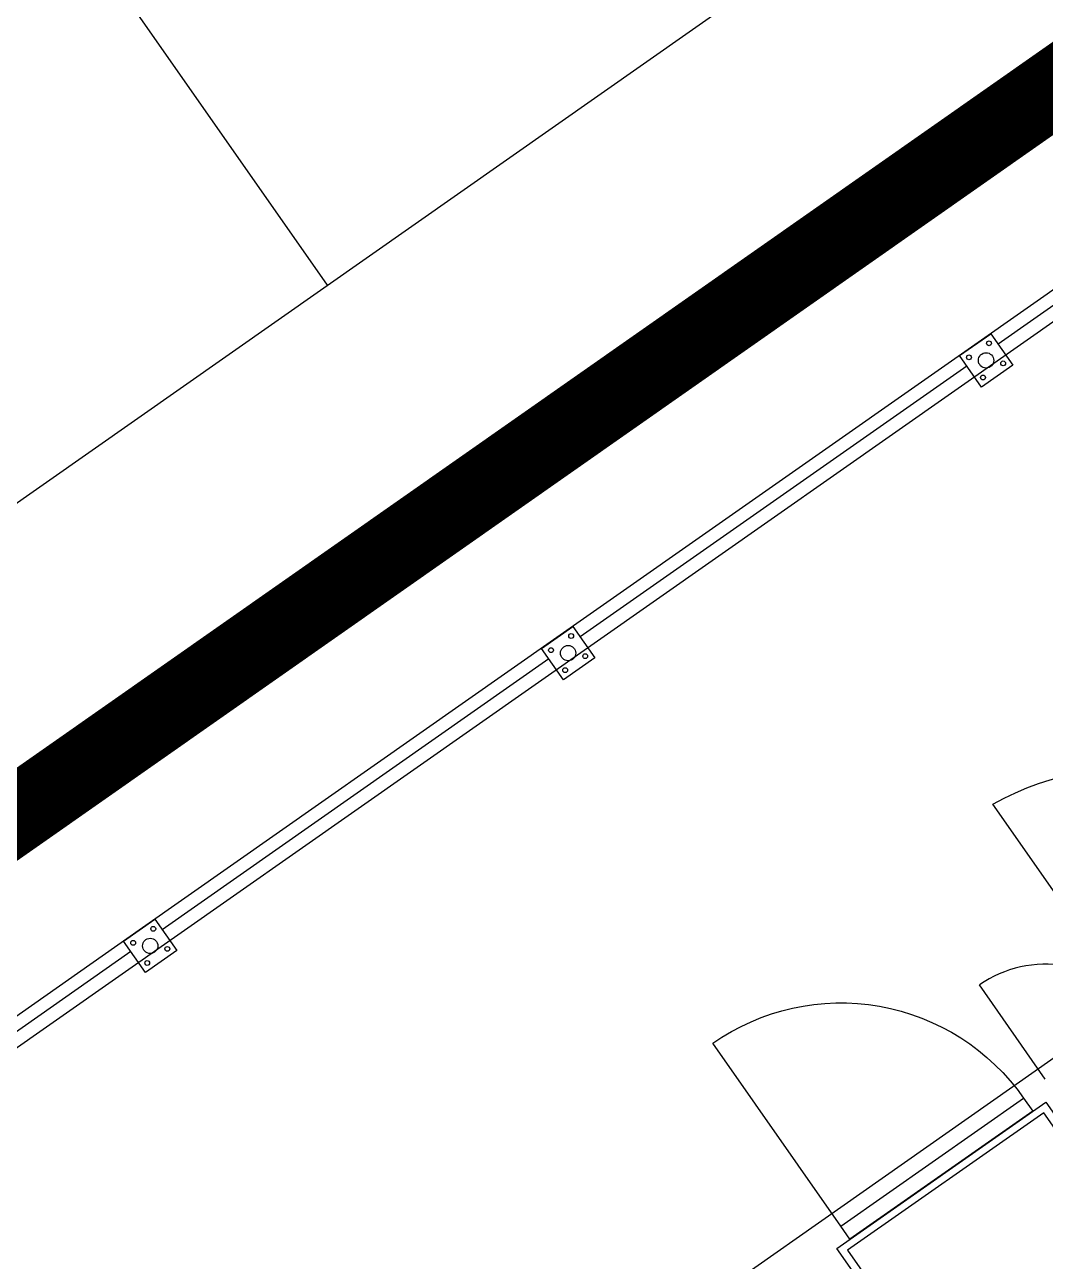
# Model space of a CAD drawing. Header units: millimetres. Extents: x 152904052 to 153933663, y 538271515 to 539240469.
# Drawn here: x 153351844 to 153355845, y 538949744 to 538954589 of the extents above; entities that cross this region are included whole.
import ezdxf

# ---------------------------------------------------------------- set-up
doc = ezdxf.new("R2010")
doc.units = ezdxf.units.MM
for name, color, linetype in [('FENC', 7, 'Continuous'), ('POWR', 5, 'Continuous'), ('SCHM', 9, 'Continuous')]:
    doc.layers.add(name, color=color, linetype=linetype)

msp = doc.modelspace()

# ---------------------------------------------------------------- linework, layer by layer
at = {"layer": 'FENC'}
for p, q in [((153357207.4, 538954482.3), (153355569.1, 538953335.1)), ((153357175.3, 538954398.8), (153355659.9, 538953337.6)), ((153355569.1, 538953335.1), (153355631.2, 538953378.6)), ((153355631.2, 538953378.6), (153355717.3, 538953255.7)), ((153355569.1, 538953335.1), (153353930.8, 538952187.9)), ((153355537, 538953251.6), (153354021.6, 538952190.5)), ((153353930.8, 538952187.9), (153353992.9, 538952231.5)), ((153353992.9, 538952231.5), (153354079, 538952108.6)), ((153353930.8, 538952187.9), (153352292.5, 538951040.8)), ((153353898.7, 538952104.5), (153352383.3, 538951043.3)), ((153352231.8, 538950998.3), (153352354.6, 538951084.3)), ((153352292.5, 538951040.8), (153352354.6, 538951084.3)), ((153352354.6, 538951084.3), (153352440.7, 538950961.4)), ((153352354.6, 538951084.3), (153352440.7, 538950961.4)), ((153352292.5, 538951040.8), (153350654.2, 538949893.6)), ((153352317.8, 538950875.4), (153352231.8, 538950998.3)), ((153352260.4, 538950957.3), (153350745, 538949896.2)), ((153352440.7, 538950961.4), (153352317.8, 538950875.4))]:
    msp.add_line(p, q, dxfattribs=at)
for points in [[(153355717.3, 538953255.7), (153355594.4, 538953169.7), (153355508.4, 538953292.6), (153355631.2, 538953378.6)], [(153354079, 538952108.6), (153353956.1, 538952022.5), (153353870.1, 538952145.4), (153353992.9, 538952231.5)]]:
    msp.add_lwpolyline(points, close=True, dxfattribs=at)
for centre, radius in [((153355624.6, 538953341.1), 9.49), ((153355545.8, 538953286), 9.49), ((153355612.8, 538953274.1), 30), ((153355612.8, 538953274.1), 30), ((153355679.8, 538953262.3), 9.49), ((153355601, 538953207.2), 9.49), ((153353986.3, 538952194), 9.49), ((153353974.5, 538952127), 30), ((153353974.5, 538952127), 30), ((153353907.5, 538952138.8), 9.49), ((153354041.5, 538952115.2), 9.49), ((153353962.7, 538952060), 9.49), ((153352348, 538951046.8), 9.49), ((153352269.2, 538950991.7), 9.49), ((153352336.2, 538950979.8), 30), ((153352336.2, 538950979.8), 30), ((153352403.2, 538950968), 9.49), ((153352324.4, 538950912.8), 9.49)]:
    msp.add_circle(centre, radius, dxfattribs=at)
at = {"layer": 'POWR', "color": 7}
for points in [[(153330841.6, 538928976.8), (153328958.8, 538931665.8), (153359501.3, 538953081.9), (153361398.2, 538950372.8), (153330841.6, 538928976.8)], [(153355845.1, 538950458.1), (153355587, 538950826.7)]]:
    msp.add_lwpolyline(points, dxfattribs=at)
for points in [[(153356213.7, 538950716.2), (153355640.1, 538951535.4, -0.356268), (153357032.9, 538951289.8, -0.356268), (153357278.4, 538952682.5), (153357852, 538951863.4)], [(153355043.3, 538949881.4), (153354541.4, 538950598.2, -0.414214), (153355760.1, 538950383.3)]]:
    msp.add_lwpolyline(points, format="xyb", dxfattribs=at)
for points in [[(153356748.7, 538947336.9), (153355028, 538949794.4), (153355847.1, 538950368), (153357567.8, 538947910.5)], [(153355043.3, 538949881.4), (153355760.1, 538950383.3), (153355795.9, 538950332.1), (153355079.2, 538949830.2)], [(153355069.8, 538949787.1), (153356757, 538947377.5), (153357526.9, 538947916.6), (153355839.7, 538950326.2)]]:
    msp.add_lwpolyline(points, close=True, dxfattribs=at)
msp.add_arc((153355845.1, 538950458.1), 450, 35, 125, dxfattribs=at)
at = {"layer": 'SCHM'}
msp.add_line((153353031.2, 538953569), (153352028, 538955001.6), dxfattribs=at)
msp.add_lwpolyline([(153309206.5, 538922882.6), (153362041.8, 538959878.3), (153517431.3, 538737959.2), (153500636.4, 538637005.7), (153497846.8, 538615992.3), (153507779.6, 538601806.8), (153445728.8, 538558358.4)], dxfattribs=at)
at = {"layer": 'SCHM', "const_width": 300}
msp.add_lwpolyline([(153077550.5, 538759454.5), (153361796.3, 538958485.6), (153516377.8, 538737720.2)], dxfattribs=at)
at = {"layer": 'SCHM', "ltscale": 0.0008}
msp.add_lwpolyline([(153366376.8, 538951072.2), (153361816.9, 538957584.4), (153228090.6, 538863948.3, 0.834855), (153228502, 538863054.5, -0.109729), (153240180.9, 538863442.7, 0.201726), (153241696.6, 538863770.2), (153243176.3, 538864806.3), (153240193.7, 538869065.9), (153321798, 538926205.8)], format="xyb", dxfattribs=at)

doc.saveas('drawing.dxf')
